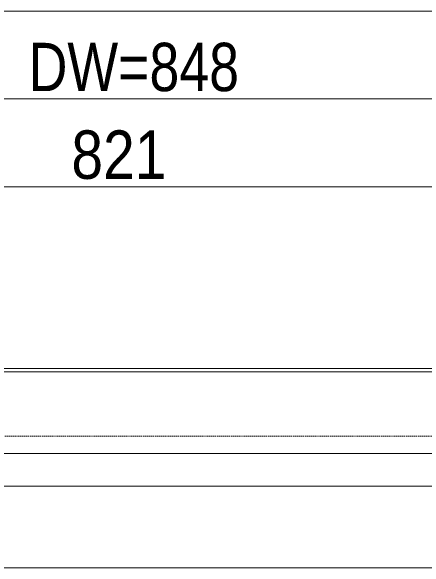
# Model space of a CAD drawing. Units: millimetres, scale not verified. Extents: x -4547 to 4547, y -2284 to 2284.
# Drawn here: x -2950.6 to -2714.9, y 551.7 to 868.5 of the extents above; entities that cross this region are included whole.
import ezdxf
from ezdxf.enums import TextEntityAlignment as Align

# ---------------------------------------------------------------- set-up
doc = ezdxf.new("R2010")
doc.units = ezdxf.units.MM
doc.header["$LTSCALE"] = 20
doc.linetypes.add('USER3', pattern=[1.11, 0.71, -0.4])
doc.layers.add('0-1_3一般', color=7, linetype='Continuous', lineweight=15)
doc.layers.add('0-5_2寸法-1', color=7, linetype='Continuous', lineweight=15)
doc.styles.add('ＭＳ Ｐゴシック', font='')
doc.styles.get('ＭＳ Ｐゴシック').set_extended_font_data('MS PGothic')

# ---------------------------------------------------------------- blocks, each defined once
blk = doc.blocks.new('グループ-35')
at = {"layer": '0-1_3一般'}
for p, q in [((9618, 13263.7), (-39222, 13263.7)), ((-39222, 11963.7), (9618, 11963.7))]:
    blk.add_line(p, q, dxfattribs=at)
blk = doc.blocks.new('グループ-37')
at = {"layer": '0-1_3一般'}
for p, q in [((-38252, 12333.7), (-22312, 12333.7)), ((-23262, 11033.7), (-38222, 11033.7))]:
    blk.add_line(p, q, dxfattribs=at)
blk = doc.blocks.new('グループ-41')
at = {"layer": '0-1_3一般', "linetype": 'USER3'}
for p, q in [((9618, 13303.7), (-39222, 13303.7)), ((-39222, 12533.7), (9618, 12533.7))]:
    blk.add_line(p, q, dxfattribs=at)
blk = doc.blocks.new('グループ-42')
at = {"layer": '0-1_3一般'}
blk.add_lwpolyline([(9618, 14363.7), (9618, 13303.7), (-39222, 13303.7), (-39222, 14363.7)], dxfattribs=at)
blk = doc.blocks.new('グループ-46')
at = {"layer": '0-1_3一般'}
for name in ['グループ-42', 'グループ-41', 'グループ-37', 'グループ-35']:
    blk.add_blockref(name, (0, 0), dxfattribs=at)

msp = doc.modelspace()

# ---------------------------------------------------------------- linework, layer by layer
at = {"layer": '0-5_2寸法-1'}
for p, q in [((-870.98, 868.52), (-3290.47, 868.52)), ((-2464.98, 818.52), (-3290.47, 818.52)), ((-3290.47, 768.52), (-2491.98, 768.52))]:
    msp.add_line(p, q, dxfattribs=at)

# ---------------------------------------------------------------- block references
at = {"layer": '0-1_3一般', "xscale": 0.05, "yscale": 0.05}
msp.add_blockref('グループ-46', (-1340.62, 0), dxfattribs=at)

# ---------------------------------------------------------------- texts
at = {"layer": '0-5_2寸法-1', "style": 'ＭＳ Ｐゴシック'}
for s, height, width, p in [('DW=848', 27.51, 0.85, (-2940.63, 814.73)), ('821', 27.57, 0.9, (-2916.29, 764.8))]:
    msp.add_text(s, height=height, dxfattribs=dict(at, width=width)).set_placement(p, align=Align.BOTTOM_LEFT)

doc.saveas('drawing.dxf')
